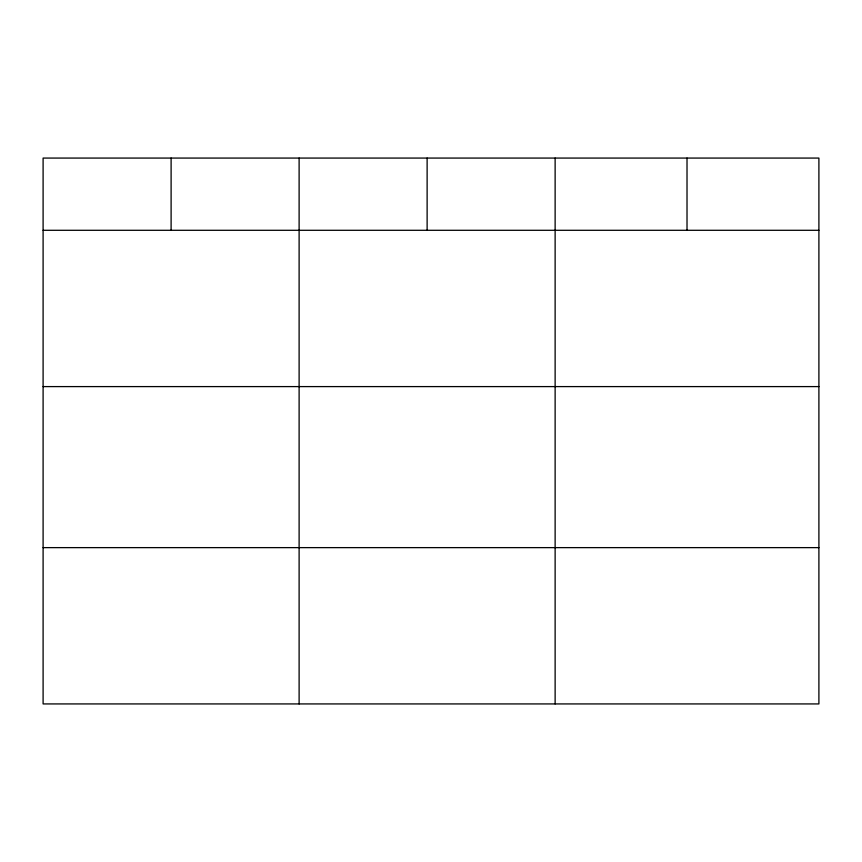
<?xml version="1.0" encoding="UTF-8"?>
<svg xmlns="http://www.w3.org/2000/svg" width="862" height="862" viewBox="0 0 862 862"><rect width="100%" height="100%" fill="white"/><g stroke="black" fill="none" stroke-linecap="round" stroke-linejoin="round"><path stroke-width="1.29" d="M818.9 386.596L818.9 158.069L43.1 158.069L43.1 703.931L818.9 703.931L818.9 386.596L43.1 386.596M43.1 230.294L818.9 230.294M43.1 547.629L818.9 547.629M687.014 158.069L687.014 230.294M555.128 158.069L555.128 703.931M427.121 158.069L427.121 230.294M299.114 158.069L299.114 703.931M171.107 158.069L171.107 230.294"/></g></svg>
